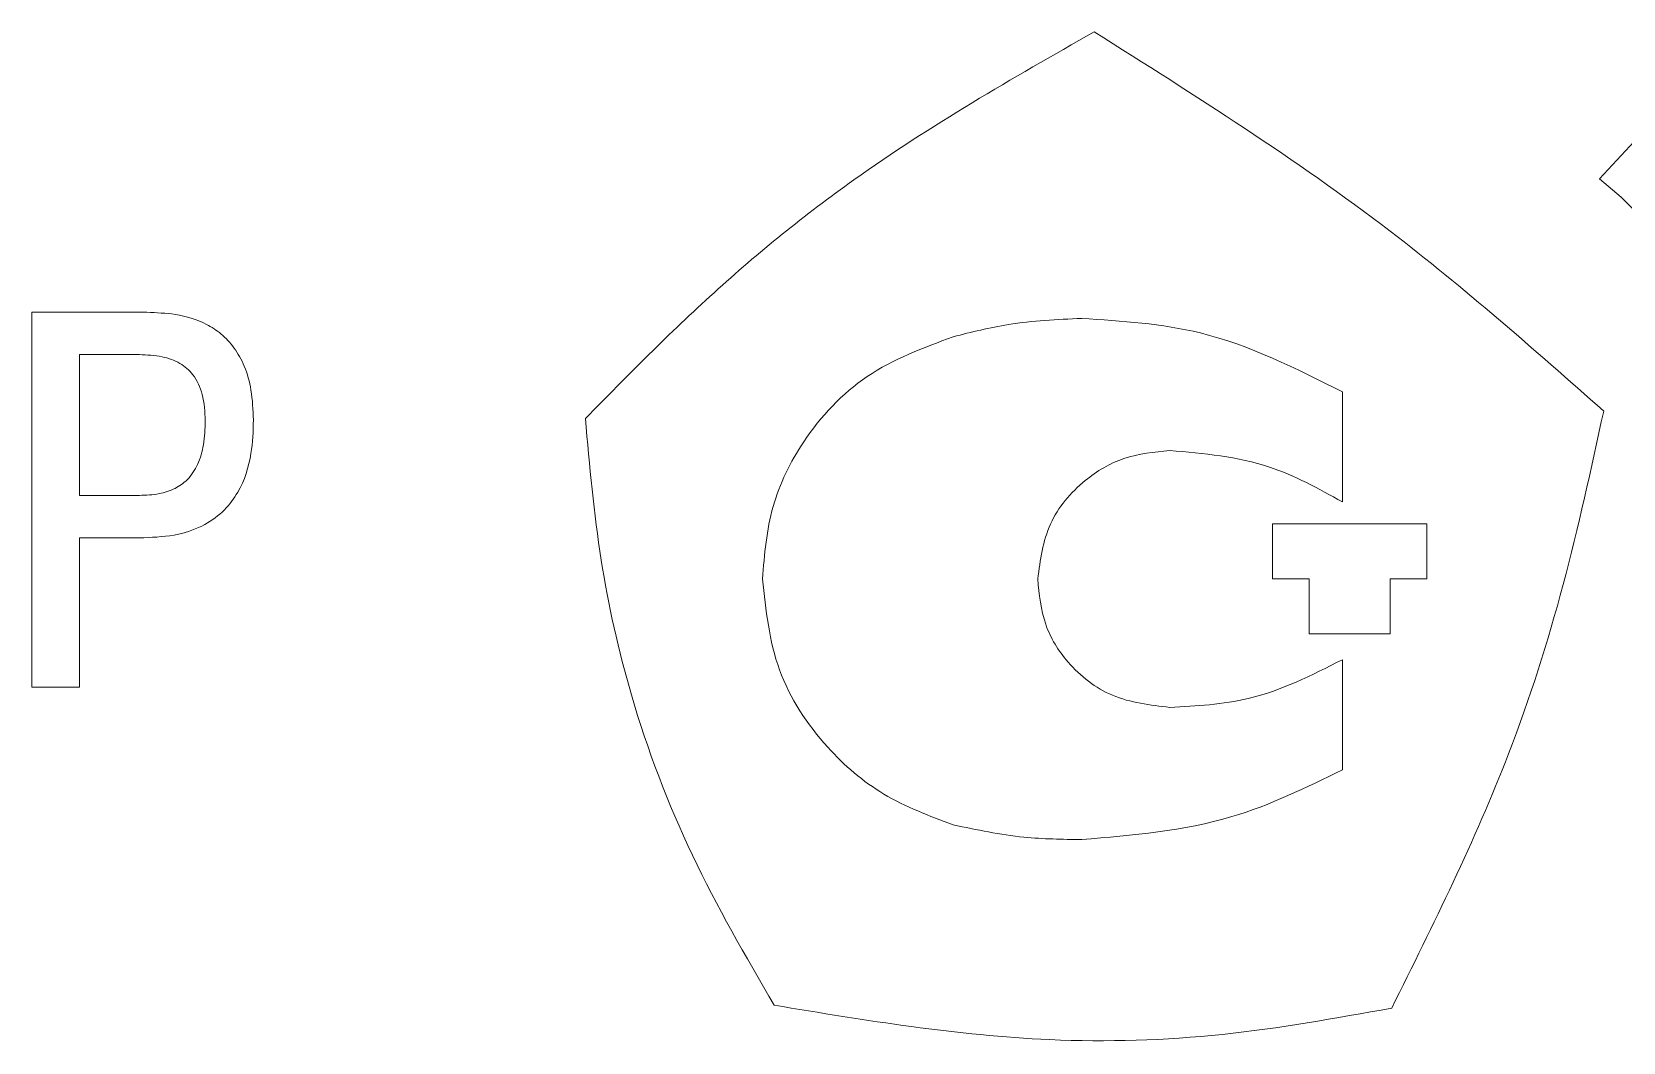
# Model space of a CAD drawing. Extents: x -644 to 1893, y -746 to 99.
# Drawn here: x 1383.56 to 1394.57, y -271.99 to -265 of the extents above; entities that cross this region are included whole.
import ezdxf

# ---------------------------------------------------------------- set-up
doc = ezdxf.new("R2010")
doc.units = 0

msp = doc.modelspace()

# ---------------------------------------------------------------- linework, layer by layer
at = {"color": 0, "lineweight": 15}
for p, q in [((1394.409, -266.018), (1394.739, -265.663)), ((1394.561, -266.145), (1394.409, -266.018)), ((1383.563, -266.942), (1383.563, -269.535)), ((1384.359, -266.942), (1383.563, -266.942)), ((1383.892, -267.235), (1384.307, -267.235)), ((1383.892, -268.209), (1383.892, -267.235)), ((1392.631, -268.254), (1392.631, -267.492)), ((1384.307, -268.209), (1383.892, -268.209)), ((1392.148, -268.406), (1393.215, -268.406)), ((1392.148, -268.787), (1392.148, -268.406)), ((1393.215, -268.406), (1393.215, -268.787)), ((1383.892, -268.502), (1384.337, -268.502)), ((1383.892, -269.535), (1383.892, -268.502)), ((1392.402, -268.787), (1392.148, -268.787)), ((1392.402, -269.168), (1392.402, -268.787)), ((1393.215, -268.787), (1392.961, -268.787)), ((1392.961, -268.787), (1392.961, -269.168)), ((1392.961, -269.168), (1392.402, -269.168)), ((1392.631, -270.108), (1392.631, -269.346)), ((1383.563, -269.535), (1383.892, -269.535))]:
    msp.add_line(p, q, dxfattribs=at)
for points, knots in [([(1387.393, -267.676), (1387.684, -267.38), (1388.267, -266.79), (1389.42, -265.854), (1390.347, -265.324), (1390.914, -265.001)], [0, 0, 0, 0, 0.280142, 0.560167, 1, 1, 1, 1]), ([(1390.914, -265.001), (1391.611, -265.441), (1392.855, -266.226), (1393.956, -267.199), (1394.439, -267.625)], [0, 0, 0, 0, 0.561231, 1, 1, 1, 1]), ([(1394.942, -266.704), (1394.899, -266.603), (1394.809, -266.392), (1394.646, -266.23), (1394.561, -266.145)], [0, 0, 0, 0, 0.4798918, 1, 1, 1, 1]), ([(1385.096, -267.687), (1385.093, -267.618), (1385.088, -267.491), (1385.041, -267.32), (1384.969, -267.188), (1384.878, -267.09), (1384.743, -267.003), (1384.566, -266.949), (1384.425, -266.945), (1384.359, -266.942)], [0, 0, 0, 0, 0.173437, 0.316442, 0.438064, 0.546552, 0.648028, 0.835481, 1, 1, 1, 1]), ([(1390.827, -266.984), (1390.657, -266.992), (1390.357, -267.006), (1390.065, -267.079), (1389.938, -267.111)], [0, 0, 0, 0, 0.566109, 1, 1, 1, 1]), ([(1392.631, -267.492), (1392.31, -267.33), (1391.74, -267.043), (1391.105, -267.002), (1390.827, -266.984)], [0, 0, 0, 0, 0.562307, 1, 1, 1, 1]), ([(1389.938, -267.111), (1389.731, -267.188), (1389.323, -267.339), (1388.906, -267.786), (1388.66, -268.282), (1388.632, -268.617), (1388.618, -268.787)], [0, 0, 0, 0, 0.286852, 0.562531, 0.778681, 1, 1, 1, 1]), ([(1384.307, -267.235), (1384.36, -267.237), (1384.456, -267.241), (1384.587, -267.287), (1384.691, -267.376), (1384.755, -267.52), (1384.76, -267.632), (1384.763, -267.694)], [0, 0, 0, 0, 0.211847, 0.388191, 0.548219, 0.749991, 1, 1, 1, 1]), ([(1388.699, -271.737), (1388.501, -271.396), (1388.104, -270.712), (1387.709, -269.67), (1387.48, -268.649), (1387.422, -268.003), (1387.393, -267.676)], [0, 0, 0, 0, 0.274192, 0.549529, 0.771134, 1, 1, 1, 1]), ([(1394.439, -267.625), (1394.352, -268.027), (1394.178, -268.829), (1393.732, -270.231), (1393.26, -271.178), (1392.972, -271.757)], [0, 0, 0, 0, 0.279918, 0.559817, 1, 1, 1, 1]), ([(1384.763, -267.694), (1384.761, -267.749), (1384.757, -267.852), (1384.718, -267.993), (1384.648, -268.1), (1384.552, -268.167), (1384.437, -268.204), (1384.353, -268.207), (1384.307, -268.209)], [0, 0, 0, 0, 0.207812, 0.387847, 0.550578, 0.680358, 0.826048, 1, 1, 1, 1]), ([(1384.337, -268.502), (1384.417, -268.498), (1384.563, -268.491), (1384.756, -268.422), (1384.897, -268.318), (1385.019, -268.155), (1385.088, -267.937), (1385.094, -267.765), (1385.096, -267.687)], [0, 0, 0, 0, 0.1894162, 0.3428291, 0.4742724, 0.5946167, 0.8173519, 1, 1, 1, 1]), ([(1390.523, -268.787), (1390.54, -268.656), (1390.576, -268.395), (1390.82, -268.107), (1391.117, -267.93), (1391.329, -267.909), (1391.437, -267.898)], [0, 0, 0, 0, 0.277725, 0.551432, 0.770907, 1, 1, 1, 1]), ([(1391.437, -267.898), (1391.672, -267.919), (1392.095, -267.957), (1392.466, -268.162), (1392.631, -268.254)], [0, 0, 0, 0, 0.555247, 1, 1, 1, 1]), ([(1388.618, -268.787), (1388.641, -269.002), (1388.687, -269.429), (1389.023, -269.939), (1389.449, -270.305), (1389.773, -270.427), (1389.938, -270.489)], [0, 0, 0, 0, 0.278429, 0.552317, 0.771853, 1, 1, 1, 1]), ([(1391.437, -269.676), (1391.301, -269.66), (1391.035, -269.629), (1390.734, -269.396), (1390.554, -269.103), (1390.533, -268.894), (1390.523, -268.787)], [0, 0, 0, 0, 0.2868603, 0.5591895, 0.7739941, 1, 1, 1, 1]), ([(1392.631, -269.346), (1392.418, -269.453), (1392.041, -269.644), (1391.621, -269.666), (1391.437, -269.676)], [0, 0, 0, 0, 0.563429, 1, 1, 1, 1]), ([(1390.827, -270.59), (1391.18, -270.561), (1391.812, -270.508), (1392.38, -270.231), (1392.631, -270.108)], [0, 0, 0, 0, 0.558367, 1, 1, 1, 1]), ([(1389.938, -270.489), (1390.101, -270.523), (1390.394, -270.585), (1390.694, -270.589), (1390.827, -270.59)], [0, 0, 0, 0, 0.553298, 1, 1, 1, 1]), ([(1392.972, -271.757), (1392.583, -271.827), (1391.801, -271.968), (1390.36, -272.012), (1389.333, -271.842), (1388.699, -271.737)], [0, 0, 0, 0, 0.275497, 0.553624, 1, 1, 1, 1])]:
    msp.add_open_spline(points, degree=3, knots=knots, dxfattribs=at)

doc.saveas('drawing.dxf')
